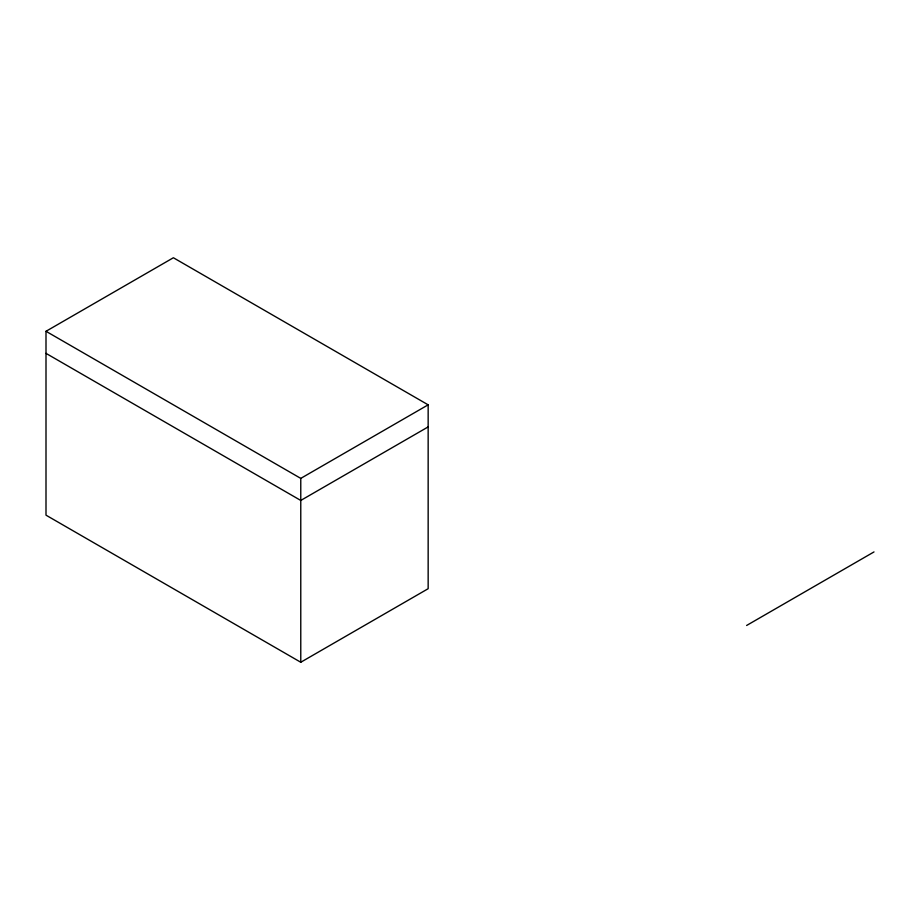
<?xml version="1.0" encoding="UTF-8"?>
<svg xmlns="http://www.w3.org/2000/svg" width="920" height="920" viewBox="0 0 920 920"><rect width="100%" height="100%" fill="white"/><g stroke="black" fill="none" stroke-linecap="round" stroke-linejoin="round"><path stroke-width="1.38" d="M46 331.292L173.386 257.749L428.156 404.834L428.156 588.708L300.771 662.25L46 515.165L46 331.292L300.771 478.388L428.156 404.834M428.156 426.903L300.771 500.445L46 353.36M746.614 625.473L874 551.931M300.771 478.388L300.771 662.25"/></g></svg>
